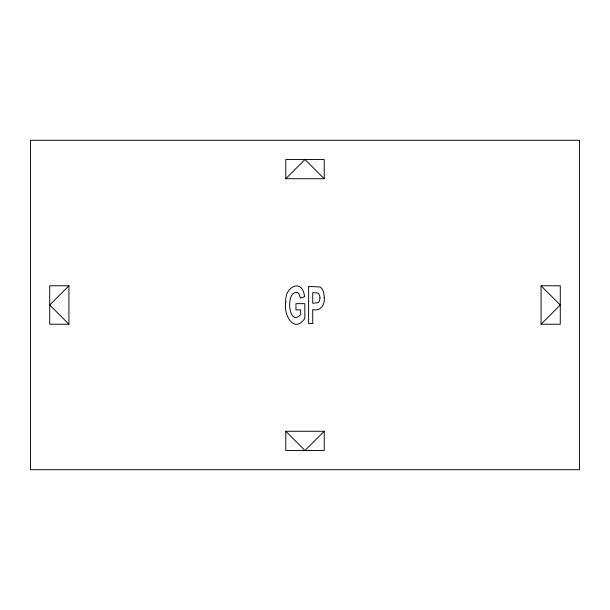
<?xml version="1.0" encoding="UTF-8"?>
<svg xmlns="http://www.w3.org/2000/svg" width="610" height="610" viewBox="0 0 610 610"><rect width="100%" height="100%" fill="white"/><g stroke="black" fill="none" stroke-linecap="round" stroke-linejoin="round"><path stroke-width="0.91" d="M68.93 285.785L49.715 305L68.93 324.215L49.715 324.215L49.715 285.785L68.93 285.785L68.93 324.215M285.785 178.73L305 159.515L324.215 178.73L324.215 159.515L285.785 159.515L285.785 178.73L324.215 178.73M324.215 431.27L305 450.485L285.785 431.27L285.785 450.485L324.215 450.485L324.215 431.27L285.785 431.27M541.07 324.215L560.285 305L541.07 285.785L560.285 285.785L560.285 324.215L541.07 324.215L541.07 285.785M285.869 302.049C282.926 313.174 293.402 334.707 304.825 318.458L304.825 303.658L295.964 303.658L295.964 309.918L300.677 309.918L300.677 314.63C288.37 328.005 285.022 289.918 297.527 292.594L298.862 293.784L300.478 298.107L304.565 296.712C302.552 277.413 283.917 287.165 285.869 302.049M324.215 297.848C325.183 304.741 320.219 311.71 312.732 309.56L312.732 323.582L308.614 323.582L308.614 286.418L320.105 286.974C323.605 289.338 324.177 293.959 324.215 297.848M319.975 297.954L319.51 300.844L318.229 302.667L312.732 303.254L312.732 292.708L317.673 292.96L318.588 293.532L319.815 296.102L319.975 297.954M579.5 140.3L30.5 140.3L30.5 469.7L579.5 469.7L579.5 140.3"/></g></svg>
